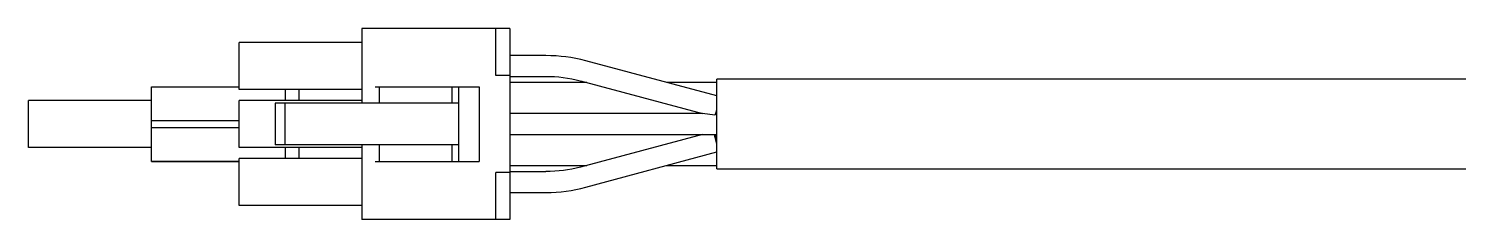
# Model space of a CAD drawing. Extents: x 0 to 1596, y -8 to 1260.
# Drawn here: x 457.3 to 560.9, y 1232.5 to 1246.3 of the extents above; entities that cross this region are included whole.
import ezdxf

# ---------------------------------------------------------------- set-up
doc = ezdxf.new("R2010")
doc.units = 0
doc.header["$LTSCALE"] = 0.5
doc.layers.add('MSM_CONTINUOUS', color=7, linetype='CONTINUOUS')

msp = doc.modelspace()

# ---------------------------------------------------------------- linework, layer by layer
at = {"layer": 'MSM_CONTINUOUS'}
for p, q in [((481.47, 1246.34), (481.47, 1240.94)), ((492.17, 1246.34), (481.47, 1246.34)), ((491.17, 1242.94), (491.17, 1246.34)), ((492.17, 1246.34), (492.17, 1232.54)), ((472.57, 1241.94), (472.57, 1245.34)), ((481.47, 1245.34), (472.57, 1245.34)), ((494.8, 1244.39), (492.17, 1244.39)), ((507.17, 1241.47), (497.68, 1244.01)), ((466.22, 1236.74), (466.22, 1242.14)), ((466.22, 1242.14), (472.57, 1242.14)), ((482.42, 1242.14), (489.97, 1242.14)), ((482.72, 1242.14), (482.72, 1240.94)), ((487.97, 1242.14), (487.97, 1240.94)), ((488.47, 1242.14), (488.47, 1236.74)), ((489.97, 1242.14), (489.97, 1236.74)), ((492.17, 1242.94), (491.17, 1242.94)), ((492.17, 1242.89), (494.8, 1242.89)), ((497.75, 1242.44), (492.17, 1242.44)), ((497.29, 1242.56), (506.14, 1240.19)), ((507.17, 1242.44), (503.54, 1242.44)), ((507.17, 1236.19), (507.17, 1242.69)), ((607.17, 1242.69), (507.17, 1242.69)), ((457.32, 1237.74), (457.32, 1241.14)), ((466.22, 1241.14), (457.32, 1241.14)), ((481.47, 1241.94), (472.57, 1241.94)), ((481.47, 1241.14), (472.57, 1241.14)), ((472.57, 1237.74), (472.57, 1241.14)), ((475.17, 1240.94), (475.17, 1237.94)), ((488.47, 1240.94), (475.17, 1240.94)), ((475.87, 1240.94), (475.87, 1237.94)), ((475.92, 1241.14), (475.92, 1241.94)), ((476.92, 1241.14), (476.92, 1241.94)), ((506.14, 1240.19), (492.17, 1240.19)), ((507.03, 1240.08), (506.14, 1240.19)), ((507.17, 1240.19), (507.07, 1240.19)), ((466.22, 1239.69), (472.57, 1239.69)), ((466.22, 1239.19), (472.57, 1239.19)), ((488.47, 1237.94), (475.17, 1237.94)), ((481.47, 1237.94), (481.47, 1232.54)), ((482.72, 1237.94), (482.72, 1236.74)), ((487.97, 1237.94), (487.97, 1236.74)), ((492.17, 1238.69), (507.17, 1238.69)), ((506.14, 1238.69), (497.29, 1236.32)), ((466.22, 1237.74), (457.32, 1237.74)), ((466.22, 1237.74), (457.32, 1237.74)), ((466.22, 1237.74), (457.32, 1237.74)), ((481.47, 1237.74), (472.57, 1237.74)), ((481.47, 1236.94), (472.57, 1236.94)), ((472.57, 1233.54), (472.57, 1236.94)), ((475.92, 1236.94), (475.92, 1237.74)), ((476.92, 1236.94), (476.92, 1237.74)), ((497.68, 1234.87), (507.17, 1237.42)), ((467.17, 1236.74), (466.22, 1236.74)), ((466.22, 1236.74), (472.57, 1236.74)), ((467.47, 1236.74), (467.17, 1236.74)), ((472.57, 1236.74), (467.47, 1236.74)), ((469.27, 1236.74), (468.97, 1236.74)), ((468.97, 1236.74), (469.15, 1236.74)), ((469.15, 1236.74), (472.57, 1236.74)), ((472.57, 1236.74), (469.27, 1236.74)), ((482.42, 1236.74), (489.97, 1236.74)), ((491.17, 1232.54), (491.17, 1235.94)), ((492.17, 1235.94), (491.17, 1235.94)), ((492.17, 1236.44), (497.75, 1236.44)), ((494.8, 1235.99), (492.17, 1235.99)), ((503.54, 1236.44), (507.17, 1236.44)), ((507.17, 1236.19), (607.17, 1236.19)), ((492.17, 1234.49), (494.8, 1234.49)), ((481.47, 1233.54), (472.57, 1233.54)), ((492.17, 1232.54), (481.47, 1232.54))]:
    msp.add_line(p, q, dxfattribs=at)
for points in [[(507.17, 1240.49, 0), (507.17, 1240.49, 0), (507.17, 1240.48, 0), (507.16, 1240.48, 0), (507.16, 1240.47, 0), (507.16, 1240.47, 0), (507.16, 1240.47, 0), (507.16, 1240.46, 0), (507.16, 1240.46, 0), (507.16, 1240.45, 0), (507.16, 1240.45, 0), (507.15, 1240.45, 0), (507.15, 1240.44, 0), (507.15, 1240.44, 0), (507.15, 1240.43, 0), (507.15, 1240.43, 0), (507.15, 1240.43, 0), (507.15, 1240.42, 0), (507.15, 1240.42, 0), (507.15, 1240.42, 0), (507.14, 1240.41, 0), (507.14, 1240.41, 0), (507.14, 1240.4, 0), (507.14, 1240.4, 0), (507.14, 1240.4, 0), (507.14, 1240.39, 0), (507.14, 1240.39, 0), (507.14, 1240.39, 0), (507.13, 1240.38, 0), (507.13, 1240.38, 0), (507.13, 1240.37, 0), (507.13, 1240.37, 0), (507.13, 1240.37, 0), (507.13, 1240.36, 0), (507.13, 1240.36, 0), (507.13, 1240.36, 0), (507.13, 1240.35, 0), (507.12, 1240.35, 0), (507.12, 1240.34, 0), (507.12, 1240.34, 0), (507.12, 1240.34, 0), (507.12, 1240.33, 0), (507.12, 1240.33, 0), (507.12, 1240.33, 0), (507.12, 1240.32, 0), (507.12, 1240.32, 0), (507.12, 1240.32, 0), (507.11, 1240.31, 0), (507.11, 1240.31, 0), (507.11, 1240.31, 0), (507.11, 1240.3, 0), (507.11, 1240.3, 0), (507.11, 1240.3, 0), (507.11, 1240.29, 0), (507.11, 1240.29, 0), (507.11, 1240.29, 0), (507.1, 1240.28, 0), (507.1, 1240.28, 0), (507.1, 1240.27, 0), (507.1, 1240.27, 0), (507.1, 1240.27, 0), (507.1, 1240.26, 0), (507.1, 1240.26, 0), (507.1, 1240.26, 0), (507.1, 1240.25, 0), (507.1, 1240.25, 0), (507.09, 1240.25, 0), (507.09, 1240.25, 0), (507.09, 1240.24, 0), (507.09, 1240.24, 0), (507.09, 1240.24, 0), (507.09, 1240.23, 0), (507.09, 1240.23, 0), (507.09, 1240.23, 0), (507.08, 1240.22, 0), (507.08, 1240.22, 0), (507.08, 1240.22, 0), (507.08, 1240.21, 0), (507.08, 1240.21, 0), (507.08, 1240.21, 0), (507.08, 1240.2, 0), (507.08, 1240.2, 0), (507.08, 1240.2, 0), (507.08, 1240.19, 0), (507.07, 1240.19, 0), (507.07, 1240.19, 0), (507.07, 1240.19, 0), (507.07, 1240.18, 0), (507.07, 1240.18, 0), (507.07, 1240.18, 0), (507.07, 1240.17, 0), (507.07, 1240.17, 0), (507.07, 1240.17, 0), (507.07, 1240.17, 0), (507.06, 1240.16, 0), (507.06, 1240.16, 0), (507.06, 1240.16, 0), (507.06, 1240.15, 0), (507.06, 1240.15, 0), (507.06, 1240.15, 0), (507.06, 1240.15, 0), (507.06, 1240.14, 0), (507.06, 1240.14, 0), (507.06, 1240.14, 0), (507.06, 1240.14, 0), (507.05, 1240.13, 0), (507.05, 1240.13, 0), (507.05, 1240.13, 0), (507.05, 1240.13, 0), (507.05, 1240.12, 0), (507.05, 1240.12, 0), (507.05, 1240.12, 0), (507.05, 1240.12, 0), (507.05, 1240.11, 0), (507.05, 1240.11, 0), (507.05, 1240.11, 0), (507.04, 1240.11, 0), (507.04, 1240.1, 0), (507.04, 1240.1, 0), (507.04, 1240.1, 0), (507.04, 1240.1, 0), (507.04, 1240.09, 0), (507.04, 1240.09, 0), (507.04, 1240.09, 0), (507.04, 1240.09, 0), (507.04, 1240.08, 0), (507.04, 1240.08, 0), (507.03, 1240.08, 0), (507.03, 1240.08, 0)], [(506.99, 1238.69, 0), (506.99, 1238.69, 0), (506.99, 1238.68, 0), (506.99, 1238.68, 0), (506.99, 1238.67, 0), (507, 1238.67, 0), (507, 1238.67, 0), (507, 1238.66, 0), (507, 1238.66, 0), (507, 1238.65, 0), (507, 1238.65, 0), (507, 1238.64, 0), (507, 1238.64, 0), (507, 1238.63, 0), (507, 1238.63, 0), (507, 1238.62, 0), (507.01, 1238.62, 0), (507.01, 1238.61, 0), (507.01, 1238.61, 0), (507.01, 1238.6, 0), (507.01, 1238.6, 0), (507.01, 1238.59, 0), (507.01, 1238.59, 0), (507.01, 1238.58, 0), (507.01, 1238.58, 0), (507.01, 1238.57, 0), (507.02, 1238.57, 0), (507.02, 1238.56, 0), (507.02, 1238.56, 0), (507.02, 1238.55, 0), (507.02, 1238.55, 0), (507.02, 1238.54, 0), (507.02, 1238.54, 0), (507.02, 1238.53, 0), (507.02, 1238.53, 0), (507.03, 1238.52, 0), (507.03, 1238.52, 0), (507.03, 1238.51, 0), (507.03, 1238.5, 0), (507.03, 1238.5, 0), (507.03, 1238.49, 0), (507.03, 1238.49, 0), (507.04, 1238.48, 0), (507.04, 1238.48, 0), (507.04, 1238.47, 0), (507.04, 1238.47, 0), (507.04, 1238.46, 0), (507.04, 1238.46, 0), (507.04, 1238.45, 0), (507.04, 1238.44, 0), (507.05, 1238.44, 0), (507.05, 1238.43, 0), (507.05, 1238.43, 0), (507.05, 1238.42, 0), (507.05, 1238.42, 0), (507.05, 1238.41, 0), (507.05, 1238.4, 0), (507.06, 1238.4, 0), (507.06, 1238.39, 0), (507.06, 1238.39, 0), (507.06, 1238.38, 0), (507.06, 1238.38, 0), (507.06, 1238.37, 0), (507.06, 1238.36, 0), (507.06, 1238.36, 0), (507.07, 1238.35, 0), (507.07, 1238.35, 0), (507.07, 1238.34, 0), (507.07, 1238.33, 0), (507.07, 1238.33, 0), (507.07, 1238.32, 0), (507.07, 1238.32, 0), (507.08, 1238.31, 0), (507.08, 1238.3, 0), (507.08, 1238.3, 0), (507.08, 1238.29, 0), (507.08, 1238.29, 0), (507.08, 1238.28, 0), (507.09, 1238.28, 0), (507.09, 1238.27, 0), (507.09, 1238.26, 0), (507.09, 1238.26, 0), (507.09, 1238.25, 0), (507.09, 1238.25, 0), (507.1, 1238.24, 0), (507.1, 1238.23, 0), (507.1, 1238.23, 0), (507.1, 1238.22, 0), (507.1, 1238.22, 0), (507.1, 1238.21, 0), (507.11, 1238.2, 0), (507.11, 1238.2, 0), (507.11, 1238.19, 0), (507.11, 1238.19, 0), (507.11, 1238.18, 0), (507.11, 1238.17, 0), (507.11, 1238.17, 0), (507.12, 1238.16, 0), (507.12, 1238.16, 0), (507.12, 1238.15, 0), (507.12, 1238.14, 0), (507.12, 1238.14, 0), (507.12, 1238.13, 0), (507.13, 1238.13, 0), (507.13, 1238.12, 0), (507.13, 1238.11, 0), (507.13, 1238.11, 0), (507.13, 1238.1, 0), (507.13, 1238.1, 0), (507.14, 1238.09, 0), (507.14, 1238.08, 0), (507.14, 1238.08, 0), (507.14, 1238.07, 0), (507.14, 1238.07, 0), (507.14, 1238.06, 0), (507.15, 1238.05, 0), (507.15, 1238.05, 0), (507.15, 1238.04, 0), (507.15, 1238.04, 0), (507.15, 1238.03, 0), (507.15, 1238.02, 0), (507.16, 1238.02, 0), (507.16, 1238.01, 0), (507.16, 1238.01, 0), (507.16, 1238, 0), (507.16, 1238, 0), (507.16, 1237.99, 0), (507.17, 1237.98, 0), (507.17, 1237.98, 0)], [(507.17, 1238.4, 0), (507.17, 1238.41, 0), (507.17, 1238.41, 0), (507.17, 1238.41, 0), (507.16, 1238.41, 0), (507.16, 1238.42, 0), (507.16, 1238.42, 0), (507.16, 1238.42, 0), (507.16, 1238.42, 0), (507.16, 1238.43, 0), (507.16, 1238.43, 0), (507.16, 1238.43, 0), (507.16, 1238.43, 0), (507.16, 1238.44, 0), (507.16, 1238.44, 0), (507.16, 1238.44, 0), (507.16, 1238.44, 0), (507.15, 1238.45, 0), (507.15, 1238.45, 0), (507.15, 1238.45, 0), (507.15, 1238.45, 0), (507.15, 1238.46, 0), (507.15, 1238.46, 0), (507.15, 1238.46, 0), (507.15, 1238.46, 0), (507.15, 1238.47, 0), (507.15, 1238.47, 0), (507.15, 1238.47, 0), (507.15, 1238.47, 0), (507.15, 1238.48, 0), (507.14, 1238.48, 0), (507.14, 1238.48, 0), (507.14, 1238.48, 0), (507.14, 1238.49, 0), (507.14, 1238.49, 0), (507.14, 1238.49, 0), (507.14, 1238.49, 0), (507.14, 1238.5, 0), (507.14, 1238.5, 0), (507.14, 1238.5, 0), (507.14, 1238.5, 0), (507.14, 1238.5, 0), (507.14, 1238.51, 0), (507.14, 1238.51, 0), (507.13, 1238.51, 0), (507.13, 1238.51, 0), (507.13, 1238.52, 0), (507.13, 1238.52, 0), (507.13, 1238.52, 0), (507.13, 1238.52, 0), (507.13, 1238.53, 0), (507.13, 1238.53, 0), (507.13, 1238.53, 0), (507.13, 1238.53, 0), (507.13, 1238.54, 0), (507.13, 1238.54, 0), (507.13, 1238.54, 0), (507.13, 1238.54, 0), (507.12, 1238.54, 0), (507.12, 1238.55, 0), (507.12, 1238.55, 0), (507.12, 1238.55, 0), (507.12, 1238.55, 0), (507.12, 1238.56, 0), (507.12, 1238.56, 0), (507.12, 1238.56, 0), (507.12, 1238.56, 0), (507.12, 1238.56, 0), (507.12, 1238.57, 0), (507.12, 1238.57, 0), (507.12, 1238.57, 0), (507.12, 1238.57, 0), (507.12, 1238.58, 0), (507.12, 1238.58, 0), (507.11, 1238.58, 0), (507.11, 1238.58, 0), (507.11, 1238.58, 0), (507.11, 1238.59, 0), (507.11, 1238.59, 0), (507.11, 1238.59, 0), (507.11, 1238.59, 0), (507.11, 1238.6, 0), (507.11, 1238.6, 0), (507.11, 1238.6, 0), (507.11, 1238.6, 0), (507.11, 1238.6, 0), (507.11, 1238.61, 0), (507.11, 1238.61, 0), (507.1, 1238.61, 0), (507.1, 1238.61, 0), (507.1, 1238.62, 0), (507.1, 1238.62, 0), (507.1, 1238.62, 0), (507.1, 1238.62, 0), (507.1, 1238.62, 0), (507.1, 1238.63, 0), (507.1, 1238.63, 0), (507.1, 1238.63, 0), (507.1, 1238.63, 0), (507.1, 1238.63, 0), (507.1, 1238.64, 0), (507.1, 1238.64, 0), (507.09, 1238.64, 0), (507.09, 1238.64, 0), (507.09, 1238.64, 0), (507.09, 1238.65, 0), (507.09, 1238.65, 0), (507.09, 1238.65, 0), (507.09, 1238.65, 0), (507.09, 1238.65, 0), (507.09, 1238.66, 0), (507.09, 1238.66, 0), (507.09, 1238.66, 0), (507.09, 1238.66, 0), (507.09, 1238.66, 0), (507.09, 1238.67, 0), (507.08, 1238.67, 0), (507.08, 1238.67, 0), (507.08, 1238.67, 0), (507.08, 1238.67, 0), (507.08, 1238.68, 0), (507.08, 1238.68, 0), (507.08, 1238.68, 0), (507.08, 1238.68, 0), (507.08, 1238.68, 0), (507.08, 1238.69, 0), (507.08, 1238.69, 0), (507.08, 1238.69, 0), (507.08, 1238.69, 0)]]:
    msp.add_polyline3d(points, dxfattribs=at)
for centre, radius, start, end in [((494.8, 1233.28), 11.11, 75, 90.006), ((494.8, 1245.64), 11.15, 269.9911, 285.0006)]:
    msp.add_arc(centre, radius, start, end, dxfattribs=at)
at = {"layer": 'MSM_CONTINUOUS', "extrusion": (0, 0, -1)}
for centre, radius, start, end in [((-494.8, 1233.28), 9.61, 89.9909, 105.0002), ((-494.8, 1245.65), 9.65, 255.0035, 270.008)]:
    msp.add_arc(centre, radius, start, end, dxfattribs=at)

doc.saveas('drawing.dxf')
